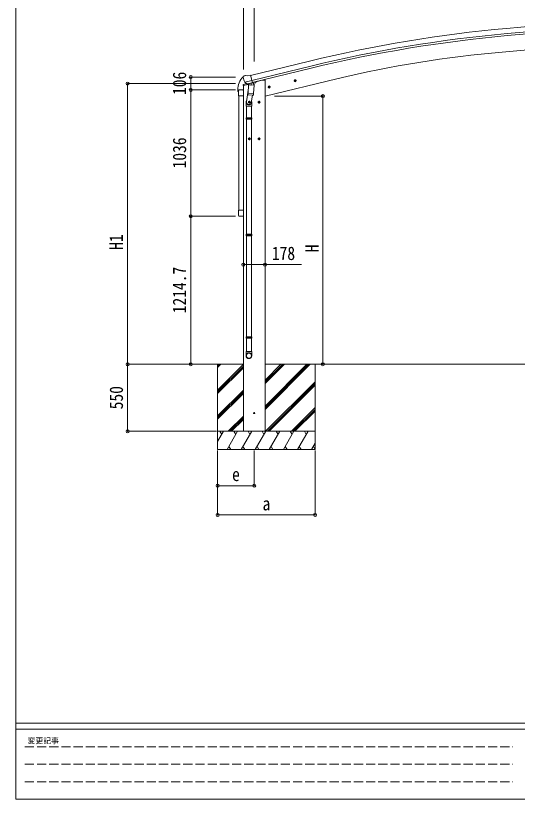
# Model space of a CAD drawing. Units: millimetres at full size. Extents: x -6988 to 7066, y -4877 to 4823.
# Drawn here: x -6988 to -2873, y -4877 to 1552 of the extents above; entities that cross this region are included whole.
import ezdxf
from ezdxf.enums import TextEntityAlignment as Align

# ---------------------------------------------------------------- set-up
doc = ezdxf.new("R2010")
doc.units = ezdxf.units.MM
doc.header["$LTSCALE"] = 25
doc.header["$PDMODE"] = 32
doc.header["$PDSIZE"] = 25
doc.linetypes.add('DASHED3', pattern=[4, 3, -1])
for name, color, linetype, lineweight in [('0-0_0', 7, 'Continuous', 9), ('0-1_本体', 4, 'Continuous', 9), ('0-2_部品', 7, 'Continuous', 9), ('0-A_寸法', 6, 'Continuous', 9), ('1-1_GLASS', 4, 'Continuous', 9), ('1-2_GLASS_SEAL', 7, 'Continuous', 9), ('1-A', 6, 'Continuous', 9), ('F-0_240', 7, 'Continuous', 9)]:
    doc.layers.add(name, color=color, linetype=linetype, lineweight=lineweight)
doc.styles.add('ＭＳ ゴシック', font='')
doc.styles.get('ＭＳ ゴシック').set_extended_font_data('MS Gothic')

msp = doc.modelspace()

# ---------------------------------------------------------------- linework, layer by layer
at = {"layer": '0-0_0'}
for p, q in [((-5716.92, -1308.16), (-5120.03, -1308.16)), ((-5331.03, -1335.49), (-5303.65, -1308.11)), ((-5331.03, -1321.35), (-5317.79, -1308.11)), ((-5331.03, -1308.16), (-5331.03, -2008.11)), ((-5331.03, -1519.34), (-5120.03, -1308.34)), ((-5331.03, -1533.48), (-5120.03, -1322.48)), ((-5331.03, -1547.62), (-5120.03, -1336.62)), ((-4942.03, -1679.12), (-4571.02, -1308.11)), ((-4942.03, -1650.83), (-4599.3, -1308.11)), ((-4942.03, -1664.98), (-4585.16, -1308.11)), ((-4942.03, -1466.99), (-4783.15, -1308.11)), ((-4942.03, -1452.85), (-4797.29, -1308.11)), ((-4942.03, -1438.7), (-4811.44, -1308.11)), ((-4942.03, -1308.16), (-1063.22, -1308.16)), ((-4531.03, -1308.11), (-4531.03, -2008.11)), ((-4937.18, -1858.11), (-4531.03, -1451.97)), ((-4923.03, -1858.11), (-4531.03, -1466.11)), ((-5331.03, -1731.47), (-5120.03, -1520.47)), ((-5331.03, -1745.61), (-5120.03, -1534.61)), ((-4908.89, -1858.11), (-4531.03, -1480.25)), ((-5331.03, -1759.75), (-5120.03, -1548.75)), ((-4725.04, -1858.11), (-4531.03, -1664.1)), ((-5245.54, -1858.11), (-5120.03, -1732.6)), ((-4710.9, -1858.11), (-4531.03, -1678.24)), ((-4696.76, -1858.11), (-4531.03, -1692.38)), ((-5231.4, -1858.11), (-5120.03, -1746.74)), ((-5217.26, -1858.11), (-5120.03, -1760.88)), ((-4531.03, -1858.11), (-5331.03, -1858.11)), ((-5331.03, -1941.94), (-5282.63, -1858.11)), ((-5297.63, -1884.09), (-5312.64, -1858.11)), ((-5253.77, -2008.11), (-5167.16, -1858.11)), ((-5182.17, -1884.09), (-5197.17, -1858.11)), ((-5138.3, -2008.11), (-5051.69, -1858.11)), ((-4942.03, -1858.11), (-5120.03, -1858.11)), ((-5066.7, -1884.09), (-5081.7, -1858.11)), ((-5022.83, -2008.11), (-4936.22, -1858.11)), ((-4951.22, -1884.09), (-4966.23, -1858.11)), ((-4907.36, -2008.11), (-4820.75, -1858.11)), ((-4835.75, -1884.09), (-4850.75, -1858.11)), ((-4791.89, -2008.11), (-4705.28, -1858.11)), ((-4735.28, -1858.11), (-4720.28, -1884.09)), ((-4676.42, -2008.11), (-4589.81, -1858.11)), ((-4604.81, -1884.09), (-4619.81, -1858.11)), ((-5238.77, -1982.13), (-5223.77, -2008.11)), ((-5123.3, -1982.13), (-5108.3, -2008.11)), ((-5007.83, -1982.13), (-4992.83, -2008.11)), ((-4892.36, -1982.13), (-4877.36, -2008.11)), ((-4776.89, -1982.13), (-4761.89, -2008.11)), ((-4661.42, -1982.13), (-4646.42, -2008.11)), ((-4560.95, -2008.11), (-4531.03, -1956.3)), ((-4545.95, -1982.13), (-4531.03, -2007.96)), ((-5331.03, -2008.11), (-4531.03, -2008.11))]:
    msp.add_line(p, q, dxfattribs=at)
msp.add_circle((-5031.03, -1708.11), 5, dxfattribs=at)
at = {"layer": '0-1_本体'}
for p, q in [((-2483.72, 1490.86), (-2961.24, 1447.65)), ((-2479.96, 1447.86), (-2957.35, 1404.67)), ((-2478.49, 1431.08), (-2955.83, 1387.9)), ((-2524.76, 1294.43), (-2997.95, 1253.03)), ((-5060.56, 1062.04), (-4577.69, 1179.52)), ((-5050.49, 1020.07), (-4567.48, 1137.54)), ((-5046.56, 1003.69), (-4563.5, 1121.18)), ((-4353.95, 1033.08), (-4942, 891.9)), ((-5120.03, -1858.11), (-5120.03, 978.45)), ((-5018.04, 1009.41), (-4966.03, 1021.89)), ((-4942.03, 1021.89), (-4966.03, 1021.89)), ((-4942.03, 1021.89), (-4942.03, -1858.11))]:
    msp.add_line(p, q, dxfattribs=at)
at = {"layer": '0-1_本体', "color": 6}
msp.add_line((-4942.03, -490.8), (-5120.03, -490.8), dxfattribs=at)
at = {"layer": '0-1_本体'}
for centre, radius, start, end in [((-1965.11, -9562.35), 11054.98, 95.16866, 103.66973), ((-1965.11, -9562.35), 11011.82, 95.16974, 103.66973), ((-1965.11, -9562.35), 10994.98, 95.16974, 103.66973), ((-2198.94, -7962.62), 9250.23, 94.95525, 103.47191)]:
    msp.add_arc(centre, radius, start, end, dxfattribs=at)
at = {"layer": '0-2_部品'}
for p, q in [((-5122.02, 1046.46), (-5121.75, 1045.31)), ((-5117.8, 1055.04), (-5121.66, 1048.74)), ((-5114.71, 1057.29), (-5101.52, 1060.45)), ((-5086.96, 1057.78), (-5100.22, 1060.47)), ((-5086.96, 1057.78), (-5061.03, 1064)), ((-5122.6, 977.83), (-5079.57, 988.16)), ((-5122.6, 984.73), (-5122.6, 977.83)), ((-5094.14, 993.92), (-5120.3, 987.64)), ((-5107.97, 1006.16), (-5050.46, 1019.96)), ((-5091.12, 991.25), (-5107.49, 1005.74)), ((-5088.41, 990.68), (-5080.89, 992.48)), ((-5087.57, 990.78), (-5086.04, 991.15)), ((-5086.04, 991.15), (-5049.34, 999.96)), ((-5084.2, 990.92), (-5084.25, 990.18)), ((-5083.5, 989.14), (-5057.68, 982.71)), ((-5076.58, 983.8), (-5081.25, 916.96)), ((-5030.89, 980.6), (-5076.58, 983.8)), ((-5074.8, 986.98), (-5075.03, 983.69)), ((-5055.29, 998.14), (-5056.31, 983.53)), ((-5049.34, 999.96), (-5047.81, 1000.33)), ((-5046.25, 1002.43), (-5045.31, 1002.37)), ((-5045.31, 1002.37), (-5031.99, 987.05)), ((-5041.01, 997.42), (-5021.87, 1002.02)), ((-5035.57, 913.76), (-5030.89, 980.6)), ((-5031.99, 987.05), (-5032.44, 980.71)), ((-5018.04, 1010.63), (-5018.04, 1006.88)), ((-4918.46, 964.3), (-4899.01, 968.97)), ((-4913.9, 972.08), (-4916.03, 964.88)), ((-4906.6, 973.83), (-4913.9, 972.08)), ((-4906.4, 956.91), (-4911.07, 976.35)), ((-4901.44, 968.38), (-4906.6, 973.83)), ((-4903.57, 961.19), (-4901.44, 968.38)), ((-4704.53, 1015.66), (-4685.08, 1020.33)), ((-4699.97, 1023.44), (-4702.1, 1016.24)), ((-4692.67, 1025.19), (-4699.97, 1023.44)), ((-4692.47, 1008.27), (-4697.14, 1027.72)), ((-4687.5, 1019.74), (-4692.67, 1025.19)), ((-4689.64, 1012.55), (-4687.5, 1019.74)), ((-5079.52, 941.73), (-5095.43, 845.55)), ((-5082.11, 904.49), (-5081.24, 916.96)), ((-5081.72, 903.13), (-5081.72, 903.13)), ((-5035.57, 913.76), (-5081.25, 916.96)), ((-5080.27, 902.35), (-5038.57, 899.44)), ((-5035.58, 913.76), (-5036.47, 901.07)), ((-5097.59, 808.39), (-5097.59, 842.75)), ((-5061.03, 841.65), (-5081.03, 841.65)), ((-5071.03, 849.16), (-5077.53, 845.4)), ((-5077.53, 845.4), (-5077.53, 837.9)), ((-5077.53, 837.9), (-5071.03, 834.15)), ((-5071.03, 831.65), (-5071.03, 851.65)), ((-5064.53, 845.4), (-5071.03, 849.16)), ((-5044, 899.82), (-5054.73, 836.23)), ((-5051.59, 843.05), (-5051.59, 808.39)), ((-4981.03, 841.65), (-5001.03, 841.65)), ((-4991.03, 849.16), (-4997.53, 845.4)), ((-4997.53, 845.4), (-4997.53, 837.9)), ((-4997.53, 837.9), (-4991.03, 834.15)), ((-4991.03, 831.65), (-4991.03, 851.65)), ((-4984.53, 845.4), (-4991.03, 849.16)), ((-5051.59, 808.39), (-5097.59, 808.39)), ((-5095.59, 808.39), (-5095.59, 714.39)), ((-5053.59, 808.39), (-5053.59, 714.39)), ((-5097.59, 712.39), (-5096.59, 714.39)), ((-5051.59, 712.39), (-5097.59, 712.39)), ((-5052.59, 714.39), (-5096.59, 714.39)), ((-5051.59, 712.39), (-5052.59, 714.39)), ((-5051.59, 712.39), (-5051.59, 704.39)), ((-5051.59, 704.39), (-5097.59, 704.39)), ((-5052.59, 702.39), (-5096.59, 702.39)), ((-5095.59, 702.39), (-5095.59, -241.79)), ((-5053.59, 702.39), (-5053.59, -241.79)), ((-5051.59, 704.39), (-5052.59, 702.39)), ((-5061.03, 541.65), (-5081.03, 541.65)), ((-5071.03, 549.16), (-5077.53, 545.4)), ((-5077.53, 545.4), (-5077.53, 537.9)), ((-5077.53, 537.9), (-5071.03, 534.15)), ((-5071.03, 531.65), (-5071.03, 551.65)), ((-5064.53, 545.4), (-5071.03, 549.16)), ((-4981.03, 541.65), (-5001.03, 541.65)), ((-4991.03, 549.16), (-4997.53, 545.4)), ((-4997.53, 545.4), (-4997.53, 537.9)), ((-4997.53, 537.9), (-4991.03, 534.15)), ((-4991.03, 531.65), (-4991.03, 551.65)), ((-4984.53, 545.4), (-4991.03, 549.16)), ((-5097.59, -243.79), (-5096.59, -241.79)), ((-5051.59, -243.79), (-5097.59, -243.79)), ((-5051.59, -251.79), (-5097.59, -251.79)), ((-5052.59, -241.79), (-5096.59, -241.79)), ((-5052.59, -253.79), (-5096.59, -253.79)), ((-5095.59, -253.79), (-5095.59, -1081.98)), ((-5053.59, -253.79), (-5053.59, -1081.98)), ((-5051.59, -243.79), (-5052.59, -241.79)), ((-5051.59, -251.79), (-5052.59, -253.79)), ((-5051.59, -243.79), (-5051.59, -251.79)), ((-5097.59, -1083.98), (-5096.59, -1081.98)), ((-5051.59, -1083.98), (-5097.59, -1083.98)), ((-5051.59, -1091.98), (-5097.59, -1091.98)), ((-5052.59, -1081.98), (-5096.59, -1081.98)), ((-5051.59, -1083.98), (-5052.59, -1081.98)), ((-5051.59, -1091.98), (-5052.59, -1093.98)), ((-5051.59, -1083.98), (-5051.59, -1091.98)), ((-5052.59, -1093.98), (-5096.59, -1093.98)), ((-5095.59, -1093.98), (-5095.59, -1203.98)), ((-5053.59, -1093.98), (-5053.59, -1203.98)), ((-5097.59, -1238.12), (-5097.59, -1203.98)), ((-5051.59, -1203.98), (-5097.59, -1203.98)), ((-5051.59, -1238.12), (-5051.59, -1203.98))]:
    msp.add_line(p, q, dxfattribs=at)
for points in [[(-5055.6, 998.55), (-5045.88, 1000.89), (-5061.03, 1064)], [(-5108.24, 1006.73), (-5107.65, 1005.89), (-5107.49, 1005.74)], [(-5055.6, 998.55), (-5055.84, 998.4), (-5080.61, 992.46), (-5080.89, 992.48)], [(-4916.03, 964.88), (-4910.87, 959.43), (-4903.57, 961.19)], [(-4702.1, 1016.24), (-4696.93, 1010.8), (-4689.64, 1012.55)], [(-5071.03, 834.15), (-5064.53, 837.9), (-5064.53, 845.4)], [(-4991.03, 834.15), (-4984.53, 837.9), (-4984.53, 845.4)], [(-5097.59, 712.39), (-5097.59, 704.39), (-5096.59, 702.39)], [(-5071.03, 534.15), (-5064.53, 537.9), (-5064.53, 545.4)], [(-4991.03, 534.15), (-4984.53, 537.9), (-4984.53, 545.4)], [(-5097.59, -243.79), (-5097.59, -251.79), (-5096.59, -253.79)], [(-5097.59, -1083.98), (-5097.59, -1091.98), (-5096.59, -1093.98)]]:
    msp.add_lwpolyline(points, dxfattribs=at)
for centre, radius in [((-4908.74, 966.63), 8.5), ((-4908.74, 966.63), 7.7), ((-4908.74, 966.63), 6.5), ((-4694.8, 1017.99), 8.5), ((-4694.8, 1017.99), 7.7), ((-4694.8, 1017.99), 6.5), ((-5071.03, 841.65), 8.5), ((-5071.03, 841.65), 7.7), ((-5071.03, 841.65), 6.5), ((-4991.03, 841.65), 8.5), ((-4991.03, 841.65), 7.7), ((-4991.03, 841.65), 6.5), ((-5071.03, 541.65), 8.5), ((-5071.03, 541.65), 7.7), ((-5071.03, 541.65), 6.5), ((-4991.03, 541.65), 8.5), ((-4991.03, 541.65), 7.7), ((-4991.03, 541.65), 6.5)]:
    msp.add_circle(centre, radius, dxfattribs=at)
at = {"layer": '0-2_部品', "color": 4}
msp.add_circle((-5031.03, -1708.11), 4.5, dxfattribs=at)
at = {"layer": '0-2_部品'}
for centre, radius, start, end in [((-4924.94, 1092.56), 202.4, 193.5, 205.09125), ((-5113.54, 1052.42), 5, 103.5, 148.5), ((-5100.82, 1057.53), 3, 78.5, 103.5), ((-5119.6, 984.73), 3, 103.5, 180), ((-5087.69, 991.27), 0.5, 248.23754, 283.5), ((-5084.7, 990.96), 0.5, 356, 103.5), ((-5083.26, 990.11), 1, 176, 256), ((-5057.33, 983.68), 1.03, 250.03897, 351.96569), ((-5054.69, 998.06), 0.604, 100.59842, 172.20595), ((-5047.92, 1000.82), 0.5, 283.5, 318.76246), ((-5023.04, 1006.88), 5, 283.5, 0), ((-5080.17, 904.32), 1.95, 175.04017, 217.47766), ((-5080.13, 904.35), 2, 217.40962, 266), ((-5038.43, 901.43), 2, 266, 349.46843), ((-5067.59, 842.75), 30, 177.45142, 180)]:
    msp.add_arc(centre, radius, start, end, dxfattribs=at)
for centre, major_axis, ratio, start_param, end_param in [((-5119.1, 1047.18), (-1.57, -2.57), 0.99628, 4.712389, 5.4996506), ((-5089.13, 993.5), (-0.73, -2.92), 0.997631, 5.8041905, 6.6006116), ((-5089.07, 993.73), (2.63, 3.16), 0.650902, 4.0958226, 4.1686332), ((-5089.1, 993.6), (-0.73, -2.92), 0.997631, 0.3902369, 0.4789948), ((-5074.59, 843.05), (23, 0), 0.996195, 2.5560258, 6.5663028), ((-5074.59, 843.05), (21, 0), 0.996195, 2.9349147, 5.9512394), ((-5074.59, -1236.38), (-23, 0), 0.996195, 3.1415927, 6.2831853), ((-5074.59, -1238.12), (-23, 0), 0.996195, 3.1415927, 6.2831853), ((-5074.59, -1238.12), (0, -23.43), 0.981806, 4.712389, 7.8539816)]:
    msp.add_ellipse(centre, major_axis=major_axis, ratio=ratio, start_param=start_param, end_param=end_param, dxfattribs=at)
msp.add_ellipse((-5074.59, -1238.12), major_axis=(21, 0), ratio=0.996195, dxfattribs=at)
at = {"layer": '0-A_寸法'}
for p, q in [((-5120.03, 1723.63), (-5120.03, 1111.41)), ((-5031.03, 1723.63), (-5031.03, 1175.78)), ((-6069.61, 994.89), (-5183.34, 994.89)), ((-6069.61, -1308.11), (-6069.61, 994.89)), ((-4468.24, 891.89), (-4865.35, 891.89)), ((-4468.24, -1308.11), (-4468.24, 891.89)), ((-4942.03, -490.8), (-4642.03, -490.8)), ((-6069.61, -1308.11), (-5341.49, -1308.11)), ((-6069.61, -1858.11), (-6069.61, -1308.11)), ((-6069.61, -1858.11), (-5341.49, -1858.11)), ((-5331.28, -2544.47), (-5331.28, -2015.53)), ((-5331.28, -2304.49), (-5331.28, -2015.53)), ((-5031.03, -2304.49), (-5031.03, -2015.53)), ((-4531.28, -2544.47), (-4531.28, -2015.53)), ((-5031.03, -2304.49), (-5331.28, -2304.49)), ((-5331.28, -2544.47), (-4531.28, -2544.47))]:
    msp.add_line(p, q, dxfattribs=at)
for p in [(-6069.61, 994.89), (-4468.24, 891.89), (-5120.03, -490.8), (-4942.03, -490.8), (-6069.61, -1308.11), (-4468.24, -1308.11), (-6069.61, -1858.11), (-5331.28, -2304.49), (-5031.03, -2304.49), (-5331.28, -2544.47), (-4531.28, -2544.47)]:
    msp.add_point(p, dxfattribs=at)
at = {"layer": '1-1_GLASS'}
for p, q in [((-5158.04, 894.11), (-5158.04, 255.11)), ((-5120.03, 894.11), (-5120.03, 255.11)), ((-5158.04, 794.11), (-5158.04, -44.89)), ((-5120.03, -44.89), (-5120.03, 794.11))]:
    msp.add_line(p, q, dxfattribs=at)
at = {"layer": '1-2_GLASS_SEAL'}
for p, q in [((-5166.54, 942.6), (-5166.54, 930.84)), ((-5166.04, 930.34), (-5159.77, 930.34)), ((-5159.27, 937.6), (-5159.27, 930.84)), ((-5159.04, 894.11), (-5159.04, 937.81)), ((-5153.54, 943.31), (-5124.54, 943.31)), ((-5153.27, 943.6), (-5120.03, 943.6)), ((-5119.04, 937.81), (-5119.04, 894.11)), ((-5119.04, 894.11), (-5159.04, 894.11)), ((-5159.04, -44.89), (-5159.04, -88.59)), ((-5119.04, -44.89), (-5159.04, -44.89)), ((-5119.04, -88.59), (-5119.04, -44.89)), ((-5153.54, -94.09), (-5124.54, -94.09))]:
    msp.add_line(p, q, dxfattribs=at)
for centre, radius, start, end in [((-5014.28, 942.6), 152.26, 135.14293, 180), ((-5117.79, 1044.62), 6.95, 110.13068, 129.45641), ((-5166.04, 930.84), 0.5, 180, 270), ((-5159.77, 930.84), 0.5, 270, 0), ((-5153.27, 937.6), 6, 90, 180), ((-5153.54, 937.81), 5.5, 90, 180), ((-5124.54, 937.81), 5.5, 0, 90), ((-5153.54, -88.59), 5.5, 180, 270), ((-5124.54, -88.59), 5.5, 270, 0)]:
    msp.add_arc(centre, radius, start, end, dxfattribs=at)
at = {"layer": '1-A'}
for p, q in [((-5551.5, 1048.51), (-5183.34, 1048.51)), ((-5551.5, 1048.51), (-5551.5, 942.51)), ((-5551.5, 942.51), (-5183.34, 942.51)), ((-5551.5, 942.51), (-5551.5, -93.49)), ((-5551.5, -93.49), (-5183.34, -93.49)), ((-5551.5, -1308.16), (-5551.5, -93.49)), ((-5551.5, -1308.16), (-5183.34, -1308.16))]:
    msp.add_line(p, q, dxfattribs=at)
for p in [(-5551.5, 1048.51), (-5551.5, 942.51), (-5551.5, -93.49), (-5551.5, -1308.16)]:
    msp.add_point(p, dxfattribs=at)
at = {"layer": 'F-0_240', "color": 5}
for p, q in [((-6987.88, 4822.79), (-6987.88, -4877.21)), ((-6987.88, -4252.21), (6712.12, -4252.21)), ((-6987.88, -4302.21), (4489.82, -4302.21)), ((-6987.88, -4877.21), (6712.12, -4877.21))]:
    msp.add_line(p, q, dxfattribs=at)
at = {"layer": 'F-0_240', "color": 4, "linetype": 'DASHED3'}
for p, q in [((-6912.88, -4445.96), (-2910.18, -4445.96)), ((-6912.88, -4589.71), (-2910.18, -4589.71)), ((-6912.88, -4733.46), (-2910.18, -4733.46))]:
    msp.add_line(p, q, dxfattribs=at)

# ---------------------------------------------------------------- texts
at = {"layer": '0-A_寸法', "color": 7, "style": 'ＭＳ ゴシック', "width": 0.85}
for s, p in [('H1', (-6075.61, -369.61)), ('H', (-4468.24, -389.61)), ('550', (-6074.61, -1677.61))]:
    msp.add_text(s, height=110, rotation=90, dxfattribs=at).set_placement(p, align=Align.BOTTOM_LEFT)
for s, p in [('178', (-4886.53, -485.8)), ('e', (-5212.78, -2299.49)), ('a', (-4962.78, -2539.47))]:
    msp.add_text(s, height=110, dxfattribs=at).set_placement(p, align=Align.BOTTOM_LEFT)
at = {"layer": '1-A', "color": 7, "style": 'ＭＳ ゴシック', "width": 0.85}
for s, p in [('106', (-5556.5, 901.01)), ('1036', (-5556.5, 298.51)), ('1214.7', (-5556.5, -889.82))]:
    msp.add_text(s, height=110, rotation=90, dxfattribs=at).set_placement(p, align=Align.BOTTOM_LEFT)
at = {"layer": 'F-0_240', "style": 'ＭＳ ゴシック'}
msp.add_text('変更記事', height=45.82, dxfattribs=at).set_placement((-6890.19, -4433.46), align=Align.BOTTOM_LEFT)

doc.saveas('drawing.dxf')
